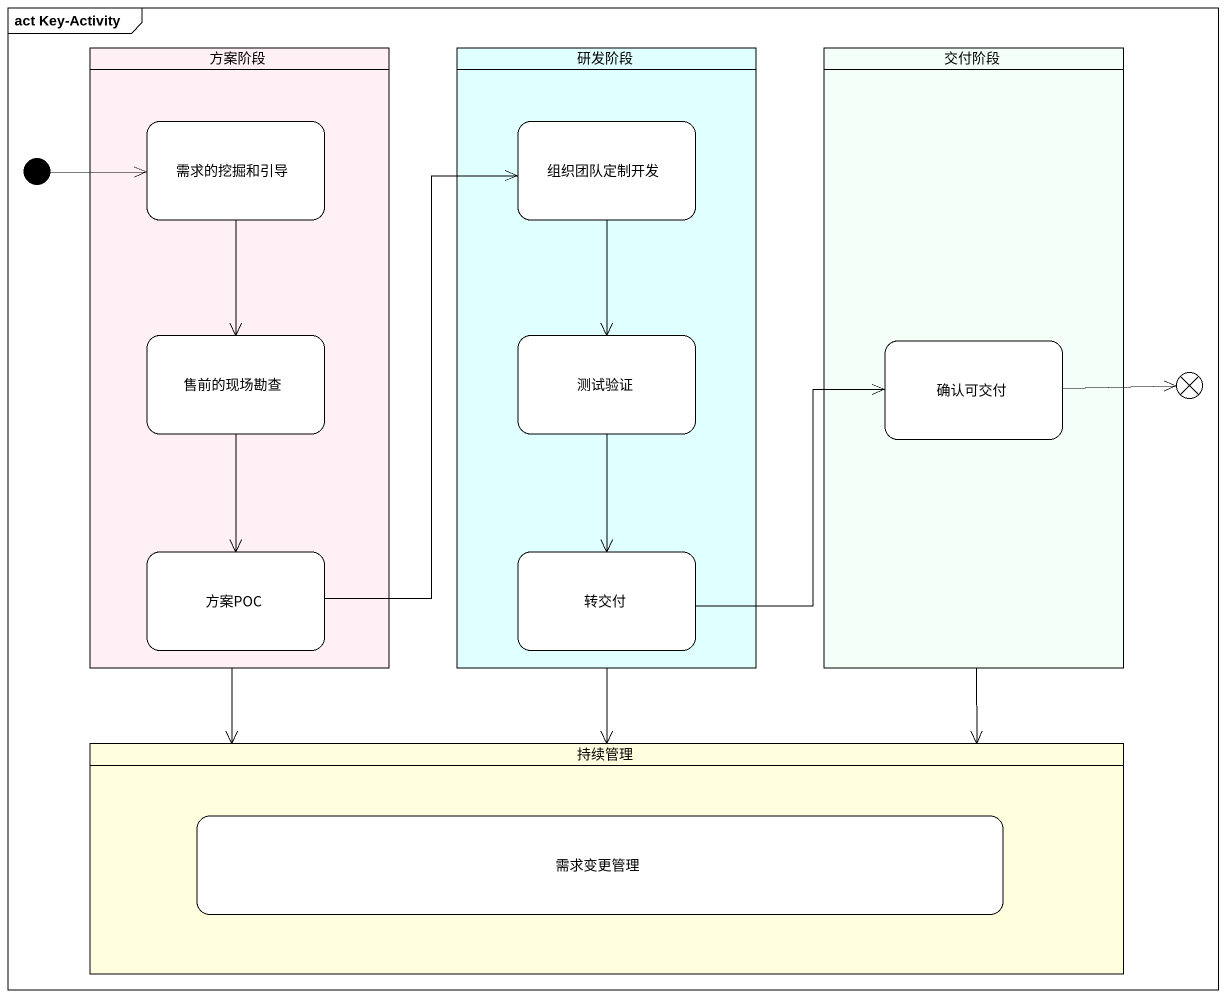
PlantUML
@startuml
mainframe act Key-Activity
hide empty description
state 方案阶段 <<partition>> #FFF0F5 {
  state 需求的挖掘和引导
  state 售前的现场勘查
  state 方案POC
}
state 研发阶段 <<partition>> #E0FFFF {
  state 组织团队定制开发
  state 测试验证
  state 转交付
}
state 交付阶段 <<partition>> #F5FFFA {
  state 确认可交付
}
state initial1 <<start>>
state flowfinal1 <<end>>
state 持续管理 <<partition>> #FFFFE0 {
  state 需求变更管理
}
方案阶段 --> 持续管理
研发阶段 --> 持续管理
交付阶段 --> 持续管理
需求的挖掘和引导 --> 售前的现场勘查
组织团队定制开发 --> 测试验证
initial1 -right-> 需求的挖掘和引导
售前的现场勘查 --> 方案POC
测试验证 --> 转交付
确认可交付 -right-> flowfinal1
方案POC -up-> 组织团队定制开发
转交付 -right-> 确认可交付
@enduml
